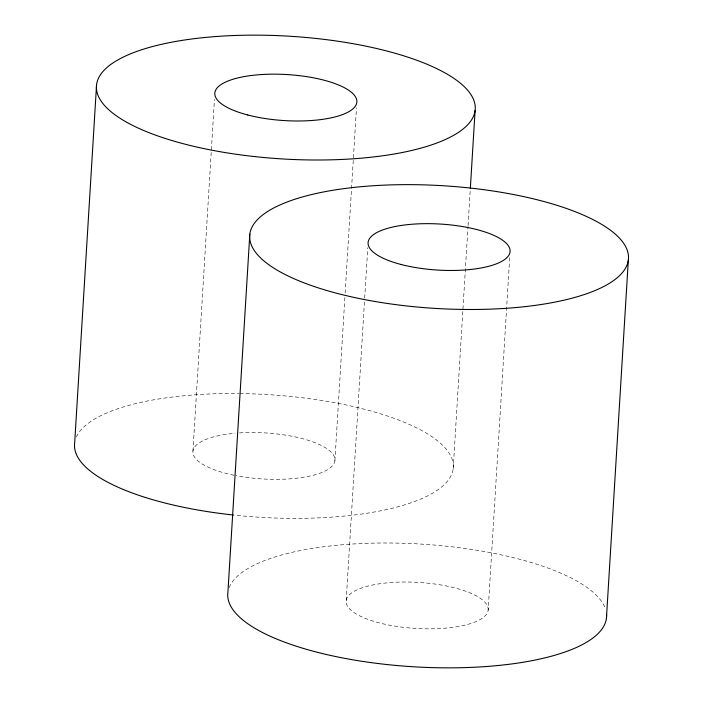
<?xml version="1.0" encoding="UTF-8"?>
<svg xmlns="http://www.w3.org/2000/svg" width="703" height="703" viewBox="0 0 703 703"><rect width="100%" height="100%" fill="white"/><g stroke="black" fill="none" stroke-linecap="round" stroke-linejoin="round"><path stroke-width="0.53" stroke-dasharray="3.52 2.64" d="M192.947 451.089L214.459 99.308M334.892 460.781L344.883 297.492M345.147 293.107L356.474 107.902M346.184 600.582L364.62 299.206M364.69 298.107L367.774 247.702M453.18 468.857L467.996 226.665M468.066 225.566L470.272 189.397M488.137 610.266A71.152 23.05 3.5 0 0 384.233 583.165A71.152 23.05 3.5 0 0 379.11 622.84A71.152 23.05 3.5 0 0 488.137 610.266L509.789 256.296M239.846 393.557A189.748 61.46 3.5 0 1 453.33 467.187A189.748 61.46 3.5 0 1 234.459 515.141M76.337 437.09A189.748 61.46 3.5 0 1 238.818 393.539M239.495 432.916A71.152 23.05 3.5 0 1 334.936 460.403A71.152 23.05 3.5 0 1 236.155 475.667M234.029 475.246A71.152 23.05 3.5 0 1 192.886 451.844A71.152 23.05 3.5 0 1 235.18 433.25M229.178 587.559A189.748 61.46 3.5 0 1 418.847 543.955A189.748 61.46 3.5 0 1 605.529 609.237"/><path stroke-width="1.05" d="M96.575 84.659L74.659 443.013A189.748 61.46 3.5 0 0 233.44 515.027M249.82 234.143L227.895 592.506A189.748 61.46 3.5 0 0 415.473 666.892A189.748 61.46 3.5 0 0 606.531 614.317M470.342 188.307L475.105 110.494A189.748 61.46 3.5 0 0 198.035 38.217A189.748 61.46 3.5 0 0 184.379 144.01A189.748 61.46 3.5 0 0 475.105 110.494M606.425 618.341L628.341 259.987A189.748 61.46 3.5 0 0 351.272 187.71A189.748 61.46 3.5 0 0 337.625 293.502A189.748 61.46 3.5 0 0 628.341 259.987M247.79 114.993A71.152 23.05 3.5 0 0 356.816 102.418A71.152 23.05 3.5 0 0 252.913 75.318A71.152 23.05 3.5 0 0 247.79 114.993M401.035 264.477A71.152 23.05 3.5 0 0 510.053 251.911A71.152 23.05 3.5 0 0 406.149 224.811A71.152 23.05 3.5 0 0 401.035 264.477"/></g></svg>
